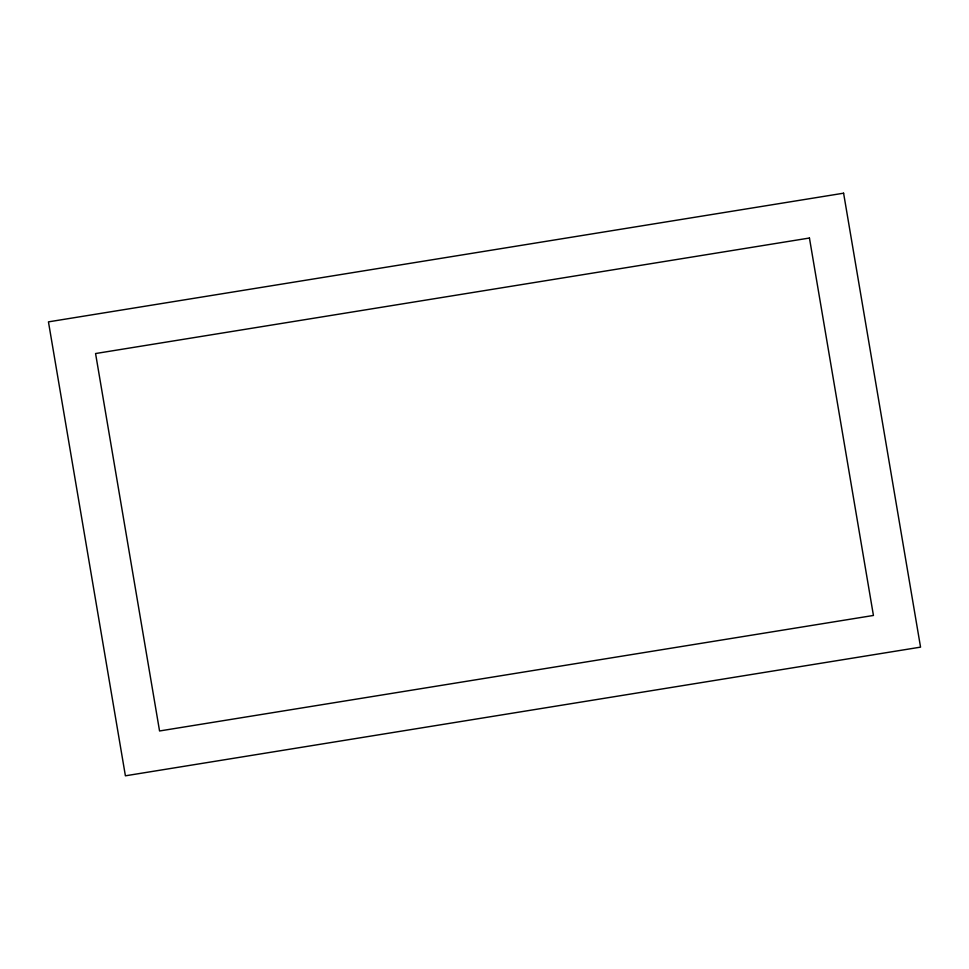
<?xml version="1.0" encoding="UTF-8"?>
<svg xmlns="http://www.w3.org/2000/svg" width="969" height="969" viewBox="0 0 969 969"><rect width="100%" height="100%" fill="white"/><g stroke="black" fill="none" stroke-linecap="round" stroke-linejoin="round"><path stroke-width="1.45" d="M843.599 193.194L48.45 321.865L125.401 775.806L920.55 647.135L843.599 193.194M809.442 238.023L95.568 353.54L159.558 730.977L873.432 615.46L809.442 238.023"/></g></svg>
